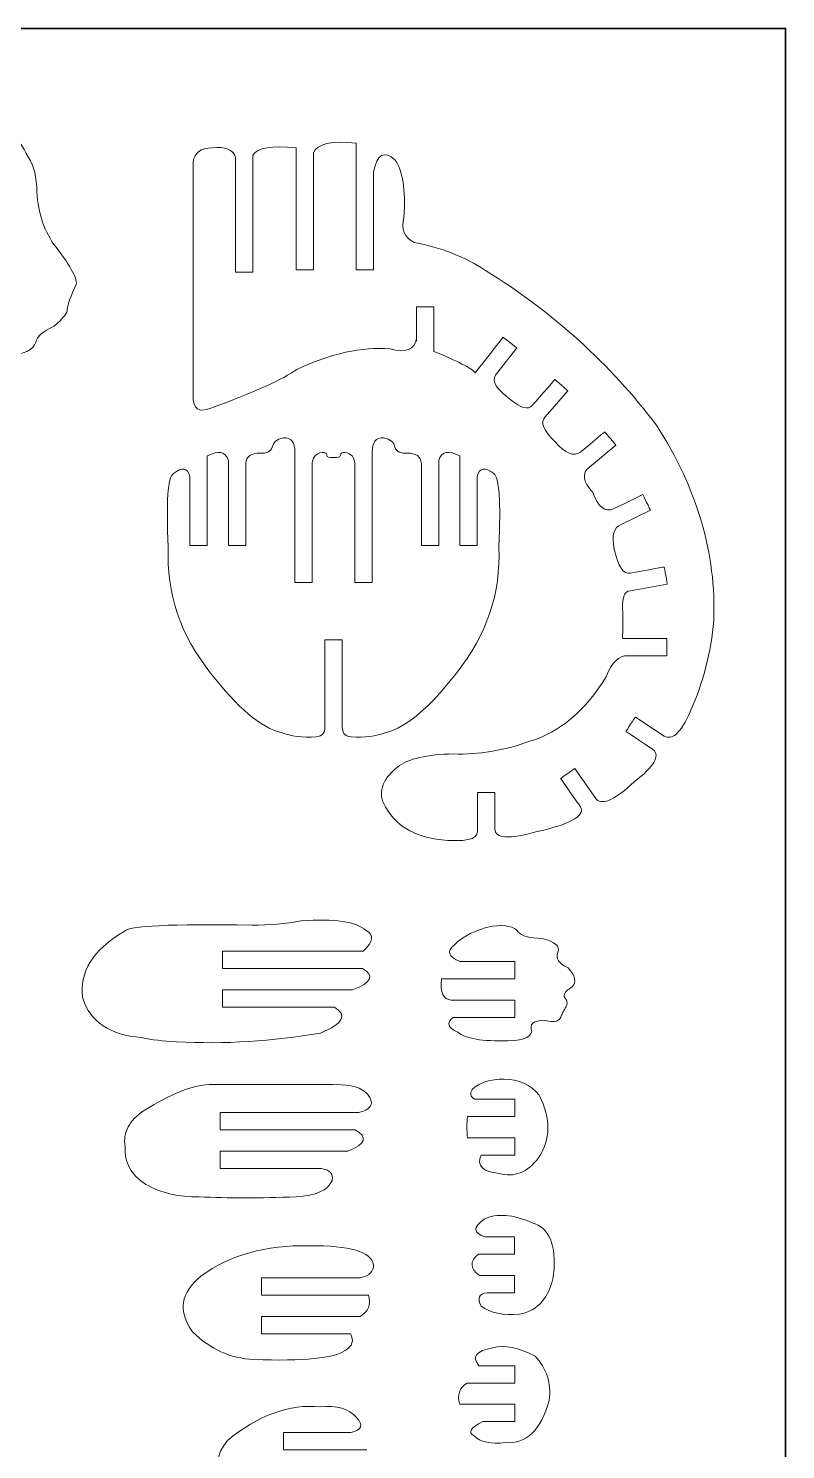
# Model space of a CAD drawing. Header units: inches. Extents: x -305 to 305, y -229 to 229.
# Drawn here: x 182.8 to 304.8, y -0.4 to 228.6 of the extents above; entities that cross this region are included whole.
import ezdxf

# ---------------------------------------------------------------- set-up
doc = ezdxf.new("R2010")
doc.units = ezdxf.units.IN
doc.header["$MEASUREMENT"] = 0
doc.layers.add('Layer 1', color=1, linetype='Continuous')
doc.layers.add('Layer 2', color=5, linetype='Continuous')

msp = doc.modelspace()

# ---------------------------------------------------------------- linework, layer by layer
at = {"layer": 'Layer 1', "lineweight": 9}
for points, knots in [([(177.9086, 211.971), (179.2833, 212.8419), (180.9048, 211.4552), (182.7731, 207.8106), (182.7731, 207.8106), (183.6777, 206.44), (184.1303, 204.5856), (184.1303, 202.2476), (184.1303, 202.2476), (184.3241, 198.7646), (185.3584, 195.7973), (187.2325, 193.3466), (187.2325, 193.3466), (189.7206, 190.0893), (190.7872, 188.0573), (190.4318, 187.251), (190.4318, 187.251), (189.6076, 185.526), (189.1389, 184.2197), (189.026, 183.3326), (189.026, 183.3326), (189.1389, 182.8812), (188.4445, 181.9781), (186.9418, 180.6236), (186.9418, 180.6236), (185.0836, 179.8014), (184.0981, 178.9467), (183.9849, 178.0597), (183.9849, 178.0597), (183.5647, 176.8022), (182.0459, 176.0605), (179.4286, 175.8344), (179.4286, 175.8344), (176.2779, 175.7213), (174.1289, 175.9633), (172.9817, 176.56), (172.9817, 176.56), (171.8668, 177.4309), (167.9407, 177.6566), (161.203, 177.2373), (161.203, 177.2373), (154.8531, 175.7054), (150.0735, 174.55), (146.864, 173.7722), (146.864, 173.7722), (140.6143, 171.5817), (136.1686, 168.747), (133.527, 165.268)], [0, 0, 0, 0, 0.08333333, 0.08333333, 0.08333333, 0.08333334, 0.16666667, 0.16666667, 0.16666667, 0.16666668, 0.25, 0.25, 0.25, 0.25000001, 0.33333333, 0.33333333, 0.33333333, 0.33333334, 0.41666667, 0.41666667, 0.41666667, 0.41666668, 0.5, 0.5, 0.5, 0.50000001, 0.58333333, 0.58333333, 0.58333333, 0.58333334, 0.66666667, 0.66666667, 0.66666667, 0.66666668, 0.75, 0.75, 0.75, 0.75000001, 0.83333333, 0.83333333, 0.83333333, 0.83333334, 0.91666667, 0.91666667, 0.91666667, 0.91666668, 1, 1, 1, 1]), ([(216.1692, 207.8157), (215.7159, 209.1059), (214.4663, 209.6221), (212.4199, 209.3638), (212.4199, 209.3638), (210.5461, 209.3477), (209.5121, 208.5897), (209.3181, 207.0901)], [0, 0, 0, 0, 0.5, 0.5, 0.5, 0.50000001, 1, 1, 1, 1]), ([(225.9115, 209.3638), (225.9115, 209.3638), (225.9115, 189.6803), (225.9115, 189.6803), (225.9115, 189.6803), (225.9115, 189.6803), (228.7054, 189.6803), (228.7054, 189.6803), (228.7054, 189.6803), (228.7054, 189.6803), (228.7052, 208.5414), (228.7052, 208.5414)], [0, 0, 0, 0, 0.33333333, 0.33333333, 0.33333333, 0.33333334, 0.66666667, 0.66666667, 0.66666667, 0.66666668, 1, 1, 1, 1]), ([(235.6053, 210.138), (235.6053, 210.138), (235.6053, 189.6921), (235.6053, 189.6921), (235.6053, 189.6921), (235.6053, 189.6921), (238.3992, 189.6921), (238.3992, 189.6921), (238.3992, 189.6921), (238.3992, 189.6921), (238.3992, 205.4935), (238.3992, 205.4935)], [0, 0, 0, 0, 0.33333333, 0.33333333, 0.33333333, 0.33333334, 0.66666667, 0.66666667, 0.66666667, 0.66666668, 1, 1, 1, 1]), ([(244.943, 194.1244), (243.3598, 194.9148), (242.8104, 196.2533), (243.295, 198.14), (243.295, 198.14), (243.6018, 202.6391), (243.1011, 205.7516), (241.7926, 207.4771), (241.7926, 207.4771), (240.08, 208.9769), (238.9488, 208.3159), (238.3992, 205.4935)], [0, 0, 0, 0, 0.33333333, 0.33333333, 0.33333333, 0.33333334, 0.66666667, 0.66666667, 0.66666667, 0.66666668, 1, 1, 1, 1]), ([(216.1692, 207.8157), (216.1692, 207.8157), (216.1692, 189.3055), (216.1692, 189.3055), (216.1692, 189.3055), (216.1692, 189.3055), (218.9631, 189.3055), (218.9631, 189.3055), (218.9631, 189.3055), (218.9631, 189.3055), (218.9629, 208.2027), (218.9629, 208.2027)], [0, 0, 0, 0, 0.33333333, 0.33333333, 0.33333333, 0.33333334, 0.66666667, 0.66666667, 0.66666667, 0.66666668, 1, 1, 1, 1]), ([(283.9879, 164.6761), (276.5467, 174.5341), (267.366, 182.8456), (256.4456, 189.6107), (256.4456, 189.6107), (253.0856, 191.8021), (249.2515, 193.307), (244.943, 194.1244)], [0, 0, 0, 0, 0.5, 0.5, 0.5, 0.50000001, 1, 1, 1, 1]), ([(248.1332, 176.5633), (248.1332, 176.5633), (248.1332, 183.7643), (248.1332, 183.7643), (248.1332, 183.7643), (248.1332, 183.7643), (245.3393, 183.7643), (245.3393, 183.7643), (245.3393, 183.7643), (245.3393, 183.7643), (245.3393, 178.208), (245.3393, 178.208)], [0, 0, 0, 0, 0.33333333, 0.33333333, 0.33333333, 0.33333334, 0.66666667, 0.66666667, 0.66666667, 0.66666668, 1, 1, 1, 1]), ([(258.049, 172.7478), (258.049, 172.7478), (261.4761, 177.1207), (261.4761, 177.1207), (261.4761, 177.1207), (261.4761, 177.1207), (259.2772, 178.8442), (259.2772, 178.8442), (259.2772, 178.8442), (259.2772, 178.8442), (254.7837, 173.1106), (254.7837, 173.1106)], [0, 0, 0, 0, 0.33333333, 0.33333333, 0.33333333, 0.33333334, 0.66666667, 0.66666667, 0.66666667, 0.66666668, 1, 1, 1, 1]), ([(209.3181, 169.4713), (209.2778, 167.2859), (210.223, 166.6006), (212.1538, 167.4152), (212.1538, 167.4152), (219.1894, 169.9834), (223.8183, 172.0654), (226.04, 173.6606), (226.04, 173.6606), (231.5005, 176.2405), (236.5092, 177.3372), (241.0654, 176.9502), (241.0654, 176.9502), (243.5827, 176.2729), (245.0076, 176.8212), (245.3393, 178.5954)], [0, 0, 0, 0, 0.25, 0.25, 0.25, 0.25000001, 0.5, 0.5, 0.5, 0.50000001, 0.75, 0.75, 0.75, 0.75000001, 1, 1, 1, 1]), ([(258.049, 172.7476), (257.3674, 171.7573), (258.2171, 170.4169), (260.5985, 168.7258), (260.5985, 168.7258), (262.1253, 167.403), (263.248, 167.1133), (263.9659, 167.8568)], [0, 0, 0, 0, 0.5, 0.5, 0.5, 0.50000001, 1, 1, 1, 1]), ([(266.0708, 166.0193), (266.0708, 166.0193), (269.725, 170.2047), (269.725, 170.2047), (269.725, 170.2047), (269.725, 170.2047), (267.6204, 172.0424), (267.6204, 172.0424), (267.6204, 172.0424), (267.6204, 172.0424), (263.9661, 167.8568), (263.9661, 167.8568)], [0, 0, 0, 0, 0.33333333, 0.33333333, 0.33333333, 0.33333334, 0.66666667, 0.66666667, 0.66666667, 0.66666668, 1, 1, 1, 1]), ([(266.0708, 166.0193), (265.2191, 165.1617), (265.754, 163.8226), (267.675, 162.0011), (267.675, 162.0011), (269.2966, 160.1102), (270.6478, 159.55), (271.7279, 160.3208)], [0, 0, 0, 0, 0.5, 0.5, 0.5, 0.50000001, 1, 1, 1, 1]), ([(225.7, 160.3035), (225.7448, 161.9161), (225.1351, 162.6902), (223.8707, 162.6258), (223.8707, 162.6258), (222.7882, 162.416), (222.1903, 161.9161), (222.0774, 161.126), (222.0774, 161.126), (221.7545, 160.4165), (221.108, 160.0941), (220.1387, 160.1584), (220.1387, 160.1584), (218.6581, 160.1904), (217.8767, 159.6423), (217.795, 158.5138)], [0, 0, 0, 0, 0.25, 0.25, 0.25, 0.25000001, 0.5, 0.5, 0.5, 0.50000001, 0.75, 0.75, 0.75, 0.75000001, 1, 1, 1, 1]), ([(238.1959, 160.3035), (238.1511, 161.9161), (238.7608, 162.6902), (240.0252, 162.6258), (240.0252, 162.6258), (241.1076, 162.416), (241.7055, 161.9161), (241.8185, 161.126), (241.8185, 161.126), (242.1414, 160.4165), (242.7878, 160.0941), (243.7572, 160.1584), (243.7572, 160.1584), (245.2378, 160.1904), (246.0191, 159.6423), (246.1009, 158.5138)], [0, 0, 0, 0, 0.25, 0.25, 0.25, 0.25000001, 0.5, 0.5, 0.5, 0.50000001, 0.75, 0.75, 0.75, 0.75000001, 1, 1, 1, 1]), ([(273.1901, 157.902), (273.1901, 157.902), (277.4546, 161.4633), (277.4546, 161.4633), (277.4546, 161.4633), (277.4546, 161.4633), (275.6638, 163.6079), (275.6638, 163.6079), (275.6638, 163.6079), (275.6638, 163.6079), (271.7279, 160.321), (271.7279, 160.321)], [0, 0, 0, 0, 0.33333333, 0.33333333, 0.33333333, 0.33333334, 0.66666667, 0.66666667, 0.66666667, 0.66666668, 1, 1, 1, 1]), ([(285.2295, 114.5734), (286.5942, 113.8646), (287.9971, 115.1764), (289.4376, 118.5089), (289.4376, 118.5089), (291.5378, 123.2178), (292.7982, 128.1202), (293.2183, 133.216), (293.2183, 133.216), (293.6516, 143.9295), (290.5747, 154.4164), (283.9879, 164.6761)], [0, 0, 0, 0, 0.33333333, 0.33333333, 0.33333333, 0.33333334, 0.66666667, 0.66666667, 0.66666667, 0.66666668, 1, 1, 1, 1]), ([(225.7, 160.3035), (225.7, 160.3035), (225.7, 139.3102), (225.7, 139.3102), (225.7, 139.3102), (225.7, 139.3102), (228.4939, 139.3102), (228.4939, 139.3102), (228.4939, 139.3102), (228.4939, 139.3102), (228.4939, 158.175), (228.4939, 158.175)], [0, 0, 0, 0, 0.33333333, 0.33333333, 0.33333333, 0.33333334, 0.66666667, 0.66666667, 0.66666667, 0.66666668, 1, 1, 1, 1]), ([(231.9479, 159.4811), (231.2385, 159.4328), (230.8723, 159.5457), (230.8503, 159.8197), (230.8503, 159.8197), (230.8342, 160.1519), (230.5918, 160.2973), (230.1234, 160.2552)], [0, 0, 0, 0, 0.5, 0.5, 0.5, 0.50000001, 1, 1, 1, 1]), ([(231.9479, 159.4811), (232.6574, 159.4328), (233.0235, 159.5457), (233.0455, 159.8197), (233.0455, 159.8197), (233.0616, 160.1519), (233.304, 160.2973), (233.7725, 160.2552)], [0, 0, 0, 0, 0.5, 0.5, 0.5, 0.50000001, 1, 1, 1, 1]), ([(235.402, 158.175), (235.402, 158.175), (235.402, 139.3102), (235.402, 139.3102), (235.402, 139.3102), (235.402, 139.3102), (238.1959, 139.3102), (238.1959, 139.3102), (238.1959, 139.3102), (238.1959, 139.3102), (238.1959, 160.3035), (238.1959, 160.3035)], [0, 0, 0, 0, 0.33333333, 0.33333333, 0.33333333, 0.33333334, 0.66666667, 0.66666667, 0.66666667, 0.66666668, 1, 1, 1, 1]), ([(208.797, 156.4183), (208.797, 156.4183), (208.797, 145.3055), (208.797, 145.3055), (208.797, 145.3055), (208.797, 145.3055), (211.5909, 145.3055), (211.5909, 145.3055), (211.5909, 145.3055), (211.5909, 145.3055), (211.5909, 159.7231), (211.5909, 159.7231)], [0, 0, 0, 0, 0.33333333, 0.33333333, 0.33333333, 0.33333334, 0.66666667, 0.66666667, 0.66666667, 0.66666668, 1, 1, 1, 1]), ([(215.0011, 158.9973), (215.0011, 158.9973), (215.0011, 145.3055), (215.0011, 145.3055), (215.0011, 145.3055), (215.0011, 145.3055), (217.795, 145.3055), (217.795, 145.3055), (217.795, 145.3055), (217.795, 145.3055), (217.795, 158.5138), (217.795, 158.5138)], [0, 0, 0, 0, 0.33333333, 0.33333333, 0.33333333, 0.33333334, 0.66666667, 0.66666667, 0.66666667, 0.66666668, 1, 1, 1, 1]), ([(248.8948, 158.9973), (248.8948, 158.9973), (248.8948, 145.3055), (248.8948, 145.3055), (248.8948, 145.3055), (248.8948, 145.3055), (246.1009, 145.3055), (246.1009, 145.3055), (246.1009, 145.3055), (246.1009, 145.3055), (246.1009, 158.5138), (246.1009, 158.5138)], [0, 0, 0, 0, 0.33333333, 0.33333333, 0.33333333, 0.33333334, 0.66666667, 0.66666667, 0.66666667, 0.66666668, 1, 1, 1, 1]), ([(255.0989, 156.4183), (255.0989, 156.4183), (255.0989, 145.3055), (255.0989, 145.3055), (255.0989, 145.3055), (255.0989, 145.3055), (252.305, 145.3055), (252.305, 145.3055), (252.305, 145.3055), (252.305, 145.3055), (252.305, 159.7231), (252.305, 159.7231)], [0, 0, 0, 0, 0.33333333, 0.33333333, 0.33333333, 0.33333334, 0.66666667, 0.66666667, 0.66666667, 0.66666668, 1, 1, 1, 1]), ([(208.797, 156.4183), (208.3931, 157.836), (207.5043, 157.9864), (206.1309, 156.8687), (206.1309, 156.8687), (205.2427, 156.3044), (204.9679, 152.3535), (205.3071, 145.016), (205.3071, 145.016), (204.9677, 137.6462), (207.2456, 130.8893), (212.1412, 124.7453), (212.1412, 124.7453), (216.4387, 119.1656), (220.2192, 115.9726), (223.483, 115.1664), (223.483, 115.1664), (225.0987, 114.5696), (226.9728, 114.3276), (229.1053, 114.4406), (229.1053, 114.4406), (230.1746, 114.5402), (230.6567, 115.2079), (230.551, 116.4432)], [0, 0, 0, 0, 0.16666667, 0.16666667, 0.16666667, 0.16666668, 0.33333333, 0.33333333, 0.33333333, 0.33333334, 0.5, 0.5, 0.5, 0.50000001, 0.66666667, 0.66666667, 0.66666667, 0.66666668, 0.83333333, 0.83333333, 0.83333333, 0.83333334, 1, 1, 1, 1]), ([(255.0989, 156.4183), (255.5027, 157.836), (256.3916, 157.9864), (257.7649, 156.8687), (257.7649, 156.8687), (258.6531, 156.3044), (258.9279, 152.3535), (258.5887, 145.016), (258.5887, 145.016), (258.9281, 137.6462), (256.6502, 130.8893), (251.7546, 124.7453), (251.7546, 124.7453), (247.4571, 119.1656), (243.6766, 115.9726), (240.4129, 115.1664), (240.4129, 115.1664), (238.7971, 114.5696), (236.9231, 114.3276), (234.7905, 114.4406), (234.7905, 114.4406), (233.7212, 114.5402), (233.2392, 115.2079), (233.3449, 116.4432)], [0, 0, 0, 0, 0.16666667, 0.16666667, 0.16666667, 0.16666668, 0.33333333, 0.33333333, 0.33333333, 0.33333334, 0.5, 0.5, 0.5, 0.50000001, 0.66666667, 0.66666667, 0.66666667, 0.66666668, 0.83333333, 0.83333333, 0.83333333, 0.83333334, 1, 1, 1, 1]), ([(273.1901, 157.9018), (271.9239, 156.9856), (272.105, 155.6269), (273.7336, 153.8254), (273.7336, 153.8254), (274.6177, 151.4788), (275.7371, 150.6), (277.0914, 151.1887)], [0, 0, 0, 0, 0.5, 0.5, 0.5, 0.50000001, 1, 1, 1, 1]), ([(278.3208, 148.6796), (278.3208, 148.6796), (283.0227, 150.973), (283.0227, 150.973), (283.0227, 150.973), (283.0227, 150.973), (281.798, 153.4842), (281.798, 153.4842), (281.798, 153.4842), (281.798, 153.4842), (277.0918, 151.1889), (277.0918, 151.1889)], [0, 0, 0, 0, 0.33333333, 0.33333333, 0.33333333, 0.33333334, 0.66666667, 0.66666667, 0.66666667, 0.66666668, 1, 1, 1, 1]), ([(278.3208, 148.6796), (277.1102, 148.2292), (276.7284, 146.8966), (277.1751, 144.6816), (277.1751, 144.6816), (277.7946, 141.9031), (278.6614, 140.618), (279.7753, 140.8264)], [0, 0, 0, 0, 0.5, 0.5, 0.5, 0.50000001, 1, 1, 1, 1]), ([(279.7869, 137.9884), (279.7869, 137.9884), (285.7422, 139.0735), (285.7422, 139.0735), (285.7422, 139.0735), (285.7422, 139.0735), (285.2413, 141.8222), (285.2413, 141.8222), (285.2413, 141.8222), (285.2413, 141.8222), (279.7753, 140.8264), (279.7753, 140.8264)], [0, 0, 0, 0, 0.33333333, 0.33333333, 0.33333333, 0.33333334, 0.66666667, 0.66666667, 0.66666667, 0.66666668, 1, 1, 1, 1]), ([(279.7869, 137.9884), (278.7743, 137.9732), (278.3723, 136.7856), (278.5807, 134.4253), (278.5807, 134.4253), (278.5645, 133.0552), (278.5484, 131.6848), (278.5321, 130.3145)], [0, 0, 0, 0, 0.5, 0.5, 0.5, 0.50000001, 1, 1, 1, 1]), ([(233.3449, 116.4432), (233.3449, 116.4432), (233.3449, 130.067), (233.3449, 130.067), (233.3449, 130.067), (233.3449, 130.067), (230.551, 130.067), (230.551, 130.067), (230.551, 130.067), (230.551, 130.067), (230.551, 116.4432), (230.551, 116.4432)], [0, 0, 0, 0, 0.33333333, 0.33333333, 0.33333333, 0.33333334, 0.66666667, 0.66666667, 0.66666667, 0.66666668, 1, 1, 1, 1]), ([(279.3561, 127.5205), (279.3561, 127.5205), (285.6783, 127.5205), (285.6783, 127.5205), (285.6783, 127.5205), (285.6783, 127.5205), (285.6783, 130.3145), (285.6783, 130.3145), (285.6783, 130.3145), (285.6783, 130.3145), (278.5321, 130.3145), (278.5321, 130.3145)], [0, 0, 0, 0, 0.33333333, 0.33333333, 0.33333333, 0.33333334, 0.66666667, 0.66666667, 0.66666667, 0.66666668, 1, 1, 1, 1]), ([(279.3561, 127.5205), (277.9342, 127.6039), (276.7708, 126.4709), (275.8661, 124.1206), (275.8661, 124.1206), (272.4877, 118.6409), (268.3982, 115.1821), (263.5971, 113.7442), (263.5971, 113.7442), (259.3127, 112.2301), (255.2217, 111.5536), (251.3239, 111.7147), (251.3239, 111.7147), (247.0073, 111.6503), (243.9793, 110.9415), (242.2398, 109.5885), (242.2398, 109.5885), (239.6628, 107.4623), (239.0185, 105.3361), (240.307, 103.2099), (240.307, 103.2099), (241.9375, 100.2218), (244.8078, 98.4517), (248.9175, 97.8996), (248.9175, 97.8996), (253.1097, 97.4641), (255.1859, 97.8996), (255.1453, 99.2058)], [0, 0, 0, 0, 0.14285714, 0.14285714, 0.14285714, 0.14285715, 0.28571429, 0.28571429, 0.28571429, 0.2857143, 0.42857143, 0.42857143, 0.42857143, 0.42857144, 0.57142857, 0.57142857, 0.57142857, 0.57142858, 0.71428571, 0.71428571, 0.71428571, 0.71428572, 0.85714286, 0.85714286, 0.85714286, 0.85714287, 1, 1, 1, 1]), ([(285.2295, 114.5734), (285.2295, 114.5734), (280.6069, 117.6558), (280.6069, 117.6558), (280.6069, 117.6558), (280.6069, 117.6558), (279.057, 115.3312), (279.057, 115.3312), (279.057, 115.3312), (279.057, 115.3312), (283.4627, 112.3932), (283.4627, 112.3932)], [0, 0, 0, 0, 0.33333333, 0.33333333, 0.33333333, 0.33333334, 0.66666667, 0.66666667, 0.66666667, 0.66666668, 1, 1, 1, 1]), ([(274.325, 104.3748), (275.3813, 103.4309), (277.4141, 104.385), (280.4227, 107.2368), (280.4227, 107.2368), (283.6094, 109.6461), (284.623, 111.365), (283.4627, 112.3934)], [0, 0, 0, 0, 0.5, 0.5, 0.5, 0.50000001, 1, 1, 1, 1]), ([(274.3252, 104.3748), (274.3252, 104.3748), (270.8344, 109.3585), (270.8344, 109.3585), (270.8344, 109.3585), (270.8344, 109.3585), (268.5459, 107.7556), (268.5459, 107.7556), (268.5459, 107.7556), (268.5459, 107.7556), (271.5366, 103.4857), (271.5366, 103.4857)], [0, 0, 0, 0, 0.33333333, 0.33333333, 0.33333333, 0.33333334, 0.66666667, 0.66666667, 0.66666667, 0.66666668, 1, 1, 1, 1]), ([(257.9394, 99.6413), (257.9394, 99.6413), (257.9394, 105.4803), (257.9394, 105.4803), (257.9394, 105.4803), (257.9394, 105.4803), (255.1455, 105.4803), (255.1455, 105.4803), (255.1455, 105.4803), (255.1455, 105.4803), (255.1453, 99.2058), (255.1453, 99.2058)], [0, 0, 0, 0, 0.33333333, 0.33333333, 0.33333333, 0.33333334, 0.66666667, 0.66666667, 0.66666667, 0.66666668, 1, 1, 1, 1]), ([(257.9394, 99.6413), (257.9812, 98.0447), (260.2573, 97.8996), (264.7669, 99.2058), (264.7669, 99.2058), (270.5885, 100.4882), (272.8452, 101.9148), (271.5364, 103.4859)], [0, 0, 0, 0, 0.5, 0.5, 0.5, 0.50000001, 1, 1, 1, 1]), ([(236.7198, 79.9096), (238.3647, 81.4487), (238.526, 82.5652), (237.2036, 83.2585), (237.2036, 83.2585), (235.5913, 84.6802), (232.1079, 85.1974), (226.7538, 84.8095), (226.7538, 84.8095), (224.2547, 84.3247), (221.5937, 84.0986), (218.7713, 84.1308), (218.7713, 84.1308), (205.7576, 84.3408), (198.9039, 84.0018), (198.2105, 83.1132), (198.2105, 83.1132), (193.147, 80.1242), (190.9214, 76.5213), (191.5343, 72.3045), (191.5343, 72.3045), (192.7599, 68.5236), (195.9207, 66.4233), (201.0165, 66.0035), (201.0165, 66.0035), (202.6292, 65.648), (204.5001, 65.4219), (206.6284, 65.3249), (206.6284, 65.3249), (214.3689, 64.9211), (222.1095, 65.3897), (229.8501, 66.7305), (229.8501, 66.7305), (233.4947, 68.2555), (234.2365, 69.6385), (232.0755, 70.8793)], [0, 0, 0, 0, 0.11111111, 0.11111111, 0.11111111, 0.11111112, 0.22222222, 0.22222222, 0.22222222, 0.22222223, 0.33333333, 0.33333333, 0.33333333, 0.33333334, 0.44444444, 0.44444444, 0.44444444, 0.44444445, 0.55555556, 0.55555556, 0.55555556, 0.55555557, 0.66666667, 0.66666667, 0.66666667, 0.66666668, 0.77777778, 0.77777778, 0.77777778, 0.77777779, 0.88888889, 0.88888889, 0.88888889, 0.8888889, 1, 1, 1, 1]), ([(251.2144, 69.2284), (250.1177, 68.347), (250.3754, 67.5574), (251.9883, 66.8603), (251.9883, 66.8603), (253.2138, 65.8266), (255.9232, 65.374), (260.1159, 65.5033), (260.1159, 65.5033), (262.2767, 65.4871), (263.5346, 65.9554), (263.8894, 66.9088), (263.8894, 66.9088), (263.4535, 68.1528), (264.1473, 68.7829), (265.9698, 68.7992), (265.9698, 68.7992), (267.5823, 68.3307), (268.4855, 68.6053), (268.679, 69.6232), (268.679, 69.6232), (268.9045, 70.0592), (269.1948, 70.5925), (269.5498, 71.2226), (269.5498, 71.2226), (269.6625, 71.6752), (269.5498, 72.0629), (269.2111, 72.3858), (269.2111, 72.3858), (268.8725, 72.8867), (269.2756, 73.4846), (270.4208, 74.1792), (270.4208, 74.1792), (271.1621, 74.9711), (270.9364, 75.989), (269.7433, 77.2327), (269.7433, 77.2327), (268.2274, 77.9434), (267.6792, 78.7837), (268.0984, 79.7532), (268.0984, 79.7532), (268.4851, 80.6905), (267.6468, 81.4336), (265.5826, 81.9826), (265.5826, 81.9826), (263.5344, 82.015), (262.228, 82.3705), (261.664, 83.0492), (261.664, 83.0492), (261.0996, 83.9052), (259.7289, 84.2122), (257.5519, 83.97), (257.5519, 83.97), (254.8105, 83.3562), (252.7786, 82.3544), (251.456, 80.9649), (251.456, 80.9649), (250.1338, 79.9333), (250.4241, 79.0261), (252.327, 78.2437)], [0, 0, 0, 0, 0.06666667, 0.06666667, 0.06666667, 0.06666668, 0.13333333, 0.13333333, 0.13333333, 0.13333334, 0.2, 0.2, 0.2, 0.20000001, 0.26666667, 0.26666667, 0.26666667, 0.26666668, 0.33333333, 0.33333333, 0.33333333, 0.33333334, 0.4, 0.4, 0.4, 0.40000001, 0.46666667, 0.46666667, 0.46666667, 0.46666668, 0.53333333, 0.53333333, 0.53333333, 0.53333334, 0.6, 0.6, 0.6, 0.60000001, 0.66666667, 0.66666667, 0.66666667, 0.66666668, 0.73333333, 0.73333333, 0.73333333, 0.73333334, 0.8, 0.8, 0.8, 0.80000001, 0.86666667, 0.86666667, 0.86666667, 0.86666668, 0.93333333, 0.93333333, 0.93333333, 0.93333334, 1, 1, 1, 1]), ([(236.7198, 79.9096), (236.7198, 79.9096), (214.0314, 79.9096), (214.0314, 79.9096), (214.0314, 79.9096), (214.0314, 79.9096), (214.0314, 77.111), (214.0314, 77.111), (214.0314, 77.111), (214.0314, 77.111), (236.6229, 77.111), (236.6229, 77.111)], [0, 0, 0, 0, 0.33333333, 0.33333333, 0.33333333, 0.33333334, 0.66666667, 0.66666667, 0.66666667, 0.66666668, 1, 1, 1, 1]), ([(249.3274, 75.4498), (249.3274, 75.4498), (261.1757, 75.4498), (261.1757, 75.4498), (261.1757, 75.4498), (261.1757, 75.4498), (261.1757, 78.2437), (261.1757, 78.2437), (261.1757, 78.2437), (261.1757, 78.2437), (252.327, 78.2437), (252.327, 78.2437)], [0, 0, 0, 0, 0.33333333, 0.33333333, 0.33333333, 0.33333334, 0.66666667, 0.66666667, 0.66666667, 0.66666668, 1, 1, 1, 1]), ([(235.0263, 73.6779), (235.0263, 73.6779), (214.0314, 73.6779), (214.0314, 73.6779), (214.0314, 73.6779), (214.0314, 73.6779), (214.0314, 70.8793), (214.0314, 70.8793), (214.0314, 70.8793), (214.0314, 70.8793), (232.0755, 70.8793), (232.0755, 70.8793)], [0, 0, 0, 0, 0.33333333, 0.33333333, 0.33333333, 0.33333334, 0.66666667, 0.66666667, 0.66666667, 0.66666668, 1, 1, 1, 1]), ([(251.2144, 69.2284), (251.2144, 69.2284), (261.1757, 69.2284), (261.1757, 69.2284), (261.1757, 69.2284), (261.1757, 69.2284), (261.1757, 72.0223), (261.1757, 72.0223), (261.1757, 72.0223), (261.1757, 72.0223), (250.924, 72.0221), (250.924, 72.0221)], [0, 0, 0, 0, 0.33333333, 0.33333333, 0.33333333, 0.33333334, 0.66666667, 0.66666667, 0.66666667, 0.66666668, 1, 1, 1, 1]), ([(235.9737, 53.9209), (237.8526, 54.3868), (238.4574, 55.1994), (237.7882, 56.3583), (237.7882, 56.3583), (237.0382, 57.6425), (235.4978, 58.329), (233.1677, 58.418), (233.1677, 58.418), (226.0721, 58.426), (218.9766, 58.4341), (211.881, 58.4423), (211.881, 58.4423), (209.2573, 58.3453), (205.7806, 56.9558), (201.4518, 54.2739), (201.4518, 54.2739), (199.0007, 52.6742), (197.9687, 50.7194), (198.3556, 48.4091), (198.3556, 48.4091), (198.2105, 45.9049), (199.3231, 43.8853), (201.6938, 42.3505), (201.6938, 42.3505), (204.1771, 40.9449), (207.0474, 40.2824), (210.3051, 40.3633), (210.3051, 40.3633), (214.9012, 40.1048), (220.11, 40.1048), (225.9313, 40.3633), (225.9313, 40.3633), (229.0921, 40.5246), (231.0273, 41.3971), (231.7369, 42.9806), (231.7369, 42.9806), (231.9467, 44.0884), (231.3501, 44.7252), (229.9468, 44.8906)], [0, 0, 0, 0, 0.1, 0.1, 0.1, 0.10000001, 0.2, 0.2, 0.2, 0.20000001, 0.3, 0.3, 0.3, 0.30000001, 0.4, 0.4, 0.4, 0.40000001, 0.5, 0.5, 0.5, 0.50000001, 0.6, 0.6, 0.6, 0.60000001, 0.7, 0.7, 0.7, 0.70000001, 0.8, 0.8, 0.8, 0.80000001, 0.9, 0.9, 0.9, 0.90000001, 1, 1, 1, 1]), ([(255.7135, 47.0676), (254.9876, 45.3561), (255.9714, 44.376), (258.6647, 44.1283), (258.6647, 44.1283), (261.067, 43.4173), (263.1797, 44.2574), (265.002, 46.6488), (265.002, 46.6488), (266.9695, 49.557), (267.0019, 52.9174), (265.0988, 56.7303), (265.0988, 56.7303), (263.6959, 58.459), (261.8092, 59.3152), (259.4386, 59.2991), (259.4386, 59.2991), (257.2134, 59.3315), (255.5041, 58.7821), (254.3105, 57.6509), (254.3105, 57.6509), (253.8748, 57.0758), (253.9878, 56.5529), (254.6492, 56.0829)], [0, 0, 0, 0, 0.16666667, 0.16666667, 0.16666667, 0.16666668, 0.33333333, 0.33333333, 0.33333333, 0.33333334, 0.5, 0.5, 0.5, 0.50000001, 0.66666667, 0.66666667, 0.66666667, 0.66666668, 0.83333333, 0.83333333, 0.83333333, 0.83333334, 1, 1, 1, 1]), ([(253.5364, 53.289), (253.5364, 53.289), (261.1886, 53.289), (261.1886, 53.289), (261.1886, 53.289), (261.1886, 53.289), (261.1886, 56.0829), (261.1886, 56.0829), (261.1886, 56.0829), (261.1886, 56.0829), (254.6492, 56.0829), (254.6492, 56.0829)], [0, 0, 0, 0, 0.33333333, 0.33333333, 0.33333333, 0.33333334, 0.66666667, 0.66666667, 0.66666667, 0.66666668, 1, 1, 1, 1]), ([(235.9735, 53.9209), (235.9735, 53.9209), (213.6925, 53.9209), (213.6925, 53.9209), (213.6925, 53.9209), (213.6925, 53.9209), (213.6925, 51.1223), (213.6925, 51.1223), (213.6925, 51.1223), (213.6925, 51.1223), (235.4135, 51.1223), (235.4135, 51.1223)], [0, 0, 0, 0, 0.33333333, 0.33333333, 0.33333333, 0.33333334, 0.66666667, 0.66666667, 0.66666667, 0.66666668, 1, 1, 1, 1]), ([(255.7135, 47.0676), (255.7135, 47.0676), (261.1886, 47.0676), (261.1886, 47.0676), (261.1886, 47.0676), (261.1886, 47.0676), (261.1886, 49.8615), (261.1886, 49.8615), (261.1886, 49.8615), (261.1886, 49.8615), (253.5364, 49.8615), (253.5364, 49.8615)], [0, 0, 0, 0, 0.33333333, 0.33333333, 0.33333333, 0.33333334, 0.66666667, 0.66666667, 0.66666667, 0.66666668, 1, 1, 1, 1]), ([(234.2526, 47.6892), (234.2526, 47.6892), (213.6925, 47.6892), (213.6925, 47.6892), (213.6925, 47.6892), (213.6925, 47.6892), (213.6925, 44.8906), (213.6925, 44.8906), (213.6925, 44.8906), (213.6925, 44.8906), (229.9466, 44.8906), (229.9466, 44.8906)], [0, 0, 0, 0, 0.33333333, 0.33333333, 0.33333333, 0.33333334, 0.66666667, 0.66666667, 0.66666667, 0.66666668, 1, 1, 1, 1]), ([(256.7294, 24.8859), (255.375, 24.7569), (255.0523, 24.046), (255.7618, 22.7532), (255.7618, 22.7532), (257.2613, 21.6387), (259.3096, 21.2024), (261.906, 21.4446), (261.906, 21.4446), (264.9053, 21.962), (266.7438, 24.0945), (267.4211, 27.8427), (267.4211, 27.8427), (267.8725, 32.6251), (266.7115, 35.4039), (263.9379, 36.1794), (263.9379, 36.1794), (260.8417, 37.5366), (258.2614, 37.7307), (256.1973, 36.761), (256.1973, 36.761), (254.3907, 35.4526), (254.4555, 34.4992), (256.3908, 33.9013)], [0, 0, 0, 0, 0.16666667, 0.16666667, 0.16666667, 0.16666668, 0.33333333, 0.33333333, 0.33333333, 0.33333334, 0.5, 0.5, 0.5, 0.50000001, 0.66666667, 0.66666667, 0.66666667, 0.66666668, 0.83333333, 0.83333333, 0.83333333, 0.83333334, 1, 1, 1, 1]), ([(236.2705, 27.3206), (237.754, 27.6598), (238.4635, 28.3545), (238.3993, 29.405), (238.3993, 29.405), (238.0443, 31.489), (234.5932, 32.5071), (228.0461, 32.4584), (228.0461, 32.4584), (221.015, 32.5874), (215.2096, 30.9718), (210.6298, 27.6115), (210.6298, 27.6115), (207.2916, 24.9295), (206.8239, 21.9243), (209.227, 18.5961), (209.227, 18.5961), (212.0164, 15.8172), (215.2901, 14.3308), (219.0479, 14.137), (219.0479, 14.137), (227.159, 13.8463), (232.0777, 14.3308), (233.8031, 15.5911), (233.8031, 15.5911), (234.9965, 16.3068), (235.2868, 17.2068), (234.6739, 18.2903)], [0, 0, 0, 0, 0.14285714, 0.14285714, 0.14285714, 0.14285715, 0.28571429, 0.28571429, 0.28571429, 0.2857143, 0.42857143, 0.42857143, 0.42857143, 0.42857144, 0.57142857, 0.57142857, 0.57142857, 0.57142858, 0.71428571, 0.71428571, 0.71428571, 0.71428572, 0.85714286, 0.85714286, 0.85714286, 0.85714287, 1, 1, 1, 1]), ([(255.3265, 31.1074), (255.3265, 31.1074), (261.1313, 31.1074), (261.1313, 31.1074), (261.1313, 31.1074), (261.1313, 31.1074), (261.1313, 33.9013), (261.1313, 33.9013), (261.1313, 33.9013), (261.1313, 33.9013), (256.3908, 33.9013), (256.3908, 33.9013)], [0, 0, 0, 0, 0.33333333, 0.33333333, 0.33333333, 0.33333334, 0.66666667, 0.66666667, 0.66666667, 0.66666668, 1, 1, 1, 1]), ([(256.7294, 24.8859), (256.7294, 24.8859), (261.1313, 24.8859), (261.1313, 24.8859), (261.1313, 24.8859), (261.1313, 24.8859), (261.1313, 27.6798), (261.1313, 27.6798), (261.1313, 27.6798), (261.1313, 27.6798), (255.4716, 27.6798), (255.4716, 27.6798)], [0, 0, 0, 0, 0.33333333, 0.33333333, 0.33333333, 0.33333334, 0.66666667, 0.66666667, 0.66666667, 0.66666668, 1, 1, 1, 1]), ([(236.2705, 27.3206), (236.2705, 27.3206), (220.3357, 27.3206), (220.3357, 27.3206), (220.3357, 27.3206), (220.3357, 27.3206), (220.3357, 24.522), (220.3357, 24.522), (220.3357, 24.522), (220.3357, 24.522), (237.5766, 24.5222), (237.5766, 24.5222)], [0, 0, 0, 0, 0.33333333, 0.33333333, 0.33333333, 0.33333334, 0.66666667, 0.66666667, 0.66666667, 0.66666668, 1, 1, 1, 1]), ([(236.222, 21.0889), (236.222, 21.0889), (220.3357, 21.0889), (220.3357, 21.0889), (220.3357, 21.0889), (220.3357, 21.0889), (220.3357, 18.2903), (220.3357, 18.2903), (220.3357, 18.2903), (220.3357, 18.2903), (234.6739, 18.2903), (234.6739, 18.2903)], [0, 0, 0, 0, 0.33333333, 0.33333333, 0.33333333, 0.33333334, 0.66666667, 0.66666667, 0.66666667, 0.66666668, 1, 1, 1, 1]), ([(256.0038, 4.1238), (254.02, 3.172), (253.5525, 2.4022), (254.6009, 1.8147), (254.6009, 1.8147), (255.6329, 0.8131), (257.3103, 0.4576), (259.6321, 0.7483), (259.6321, 0.7483), (263.0186, 0.4902), (265.373, 2.752), (266.6954, 7.5341), (266.6954, 7.5341), (267.0663, 10.3292), (266.3085, 12.7041), (264.4217, 14.6591), (264.4217, 14.6591), (261.7931, 16.081), (259.5193, 16.5333), (257.6002, 16.0161), (257.6002, 16.0161), (254.9232, 15.5534), (254.1815, 14.5942), (255.3748, 13.1392)], [0, 0, 0, 0, 0.16666667, 0.16666667, 0.16666667, 0.16666668, 0.33333333, 0.33333333, 0.33333333, 0.33333334, 0.5, 0.5, 0.5, 0.50000001, 0.66666667, 0.66666667, 0.66666667, 0.66666668, 0.83333333, 0.83333333, 0.83333333, 0.83333334, 1, 1, 1, 1]), ([(253.4881, 10.3453), (253.4881, 10.3453), (261.1796, 10.3453), (261.1796, 10.3453), (261.1796, 10.3453), (261.1796, 10.3453), (261.1796, 13.1392), (261.1796, 13.1392), (261.1796, 13.1392), (261.1796, 13.1392), (255.3748, 13.1392), (255.3748, 13.1392)], [0, 0, 0, 0, 0.33333333, 0.33333333, 0.33333333, 0.33333334, 0.66666667, 0.66666667, 0.66666667, 0.66666668, 1, 1, 1, 1]), ([(234.7222, 2.3706), (236.5446, 2.7787), (236.8512, 3.5831), (235.6416, 4.7824), (235.6416, 4.7824), (234.4158, 6.2041), (232.4808, 6.7859), (229.8362, 6.5274), (229.8362, 6.5274), (224.837, 6.98), (219.8377, 5.1704), (214.8387, 1.0987), (214.8387, 1.0987), (212.9844, -1.3734), (212.7746, -3.296), (214.2097, -4.669), (214.2097, -4.669), (217.1932, -8.3041), (220.1442, -10.3559), (223.0632, -10.8246), (223.0632, -10.8246), (229.1102, -11.0509), (233.1256, -10.6307), (235.1094, -9.5644), (235.1094, -9.5644), (236.0503, -9.111), (236.464, -8.1427), (236.3501, -6.6597)], [0, 0, 0, 0, 0.14285714, 0.14285714, 0.14285714, 0.14285715, 0.28571429, 0.28571429, 0.28571429, 0.2857143, 0.42857143, 0.42857143, 0.42857143, 0.42857144, 0.57142857, 0.57142857, 0.57142857, 0.57142858, 0.71428571, 0.71428571, 0.71428571, 0.71428572, 0.85714286, 0.85714286, 0.85714286, 0.85714287, 1, 1, 1, 1]), ([(256.0038, 4.1238), (256.0038, 4.1238), (261.1796, 4.1238), (261.1796, 4.1238), (261.1796, 4.1238), (261.1796, 4.1238), (261.1796, 6.9177), (261.1796, 6.9177), (261.1796, 6.9177), (261.1796, 6.9177), (252.2786, 6.9175), (252.2786, 6.9175)], [0, 0, 0, 0, 0.33333333, 0.33333333, 0.33333333, 0.33333334, 0.66666667, 0.66666667, 0.66666667, 0.66666668, 1, 1, 1, 1]), ([(234.7221, 2.3706), (234.7221, 2.3706), (223.8766, 2.3706), (223.8766, 2.3706), (223.8766, 2.3706), (223.8766, 2.3706), (223.8766, -0.428), (223.8766, -0.428), (223.8766, -0.428), (223.8766, -0.428), (237.3348, -0.428), (237.3348, -0.428)], [0, 0, 0, 0, 0.33333333, 0.33333333, 0.33333333, 0.33333334, 0.66666667, 0.66666667, 0.66666667, 0.66666668, 1, 1, 1, 1])]:
    msp.add_open_spline(points, degree=3, knots=knots, dxfattribs=at)
for points in [[(225.9115, 209.3638), (222.001, 209.7508), (219.685, 209.3636), (218.9629, 208.2027)], [(235.6053, 210.138), (231.614, 210.5409), (229.3139, 210.0089), (228.7052, 208.5414)], [(209.3181, 207.0901), (209.3181, 194.5506), (209.3181, 182.0109), (209.3181, 169.4713)], [(248.1332, 176.5633), (251.9381, 175.005), (254.1549, 173.8539), (254.7837, 173.1104)], [(215.0011, 158.9973), (214.5865, 160.4322), (213.4496, 160.6744), (211.5909, 159.7231)], [(248.8948, 158.9973), (249.3094, 160.4322), (250.4463, 160.6744), (252.305, 159.7231)], [(228.4939, 158.175), (228.5074, 159.4809), (229.0505, 160.1743), (230.1234, 160.2552)], [(235.402, 158.175), (235.3884, 159.4809), (234.8453, 160.1743), (233.7725, 160.2552)], [(235.0265, 73.6779), (238.1068, 74.9028), (238.6389, 76.0471), (236.6231, 77.111)], [(249.3274, 75.4498), (249.1176, 73.2823), (249.65, 72.1397), (250.924, 72.0221)], [(253.5364, 53.289), (253.4075, 52.105), (253.4075, 50.9624), (253.5364, 49.8615)], [(234.2526, 47.6892), (237.1553, 48.8621), (237.5424, 50.0062), (235.4137, 51.1223)], [(255.3265, 31.1074), (253.8587, 29.965), (253.9073, 28.8222), (255.4716, 27.6798)], [(236.222, 21.0889), (237.5764, 21.8557), (238.028, 23.0003), (237.5766, 24.5222)], [(253.4881, 10.3453), (252.2142, 9.549), (251.8109, 8.4062), (252.2786, 6.9175)]]:
    msp.add_open_spline(points, degree=3, dxfattribs=at)
at = {"layer": 'Layer 2', "lineweight": 35}
msp.add_open_spline([(-304.8, -228.6), (-304.8, -228.6), (304.8001, -228.6), (304.8001, -228.6), (304.8001, -228.6), (304.8001, -228.6), (304.8001, 228.6), (304.8001, 228.6), (304.8001, 228.6), (304.8001, 228.6), (-304.8, 228.6), (-304.8, 228.6), (-304.8, 228.6), (-304.8, 228.6), (-304.8, -228.6), (-304.8, -228.6)], degree=3, knots=[0, 0, 0, 0, 0.25, 0.25, 0.25, 0.25000001, 0.5, 0.5, 0.5, 0.50000001, 0.75, 0.75, 0.75, 0.75000001, 1, 1, 1, 1], dxfattribs=at)

doc.saveas('drawing.dxf')
